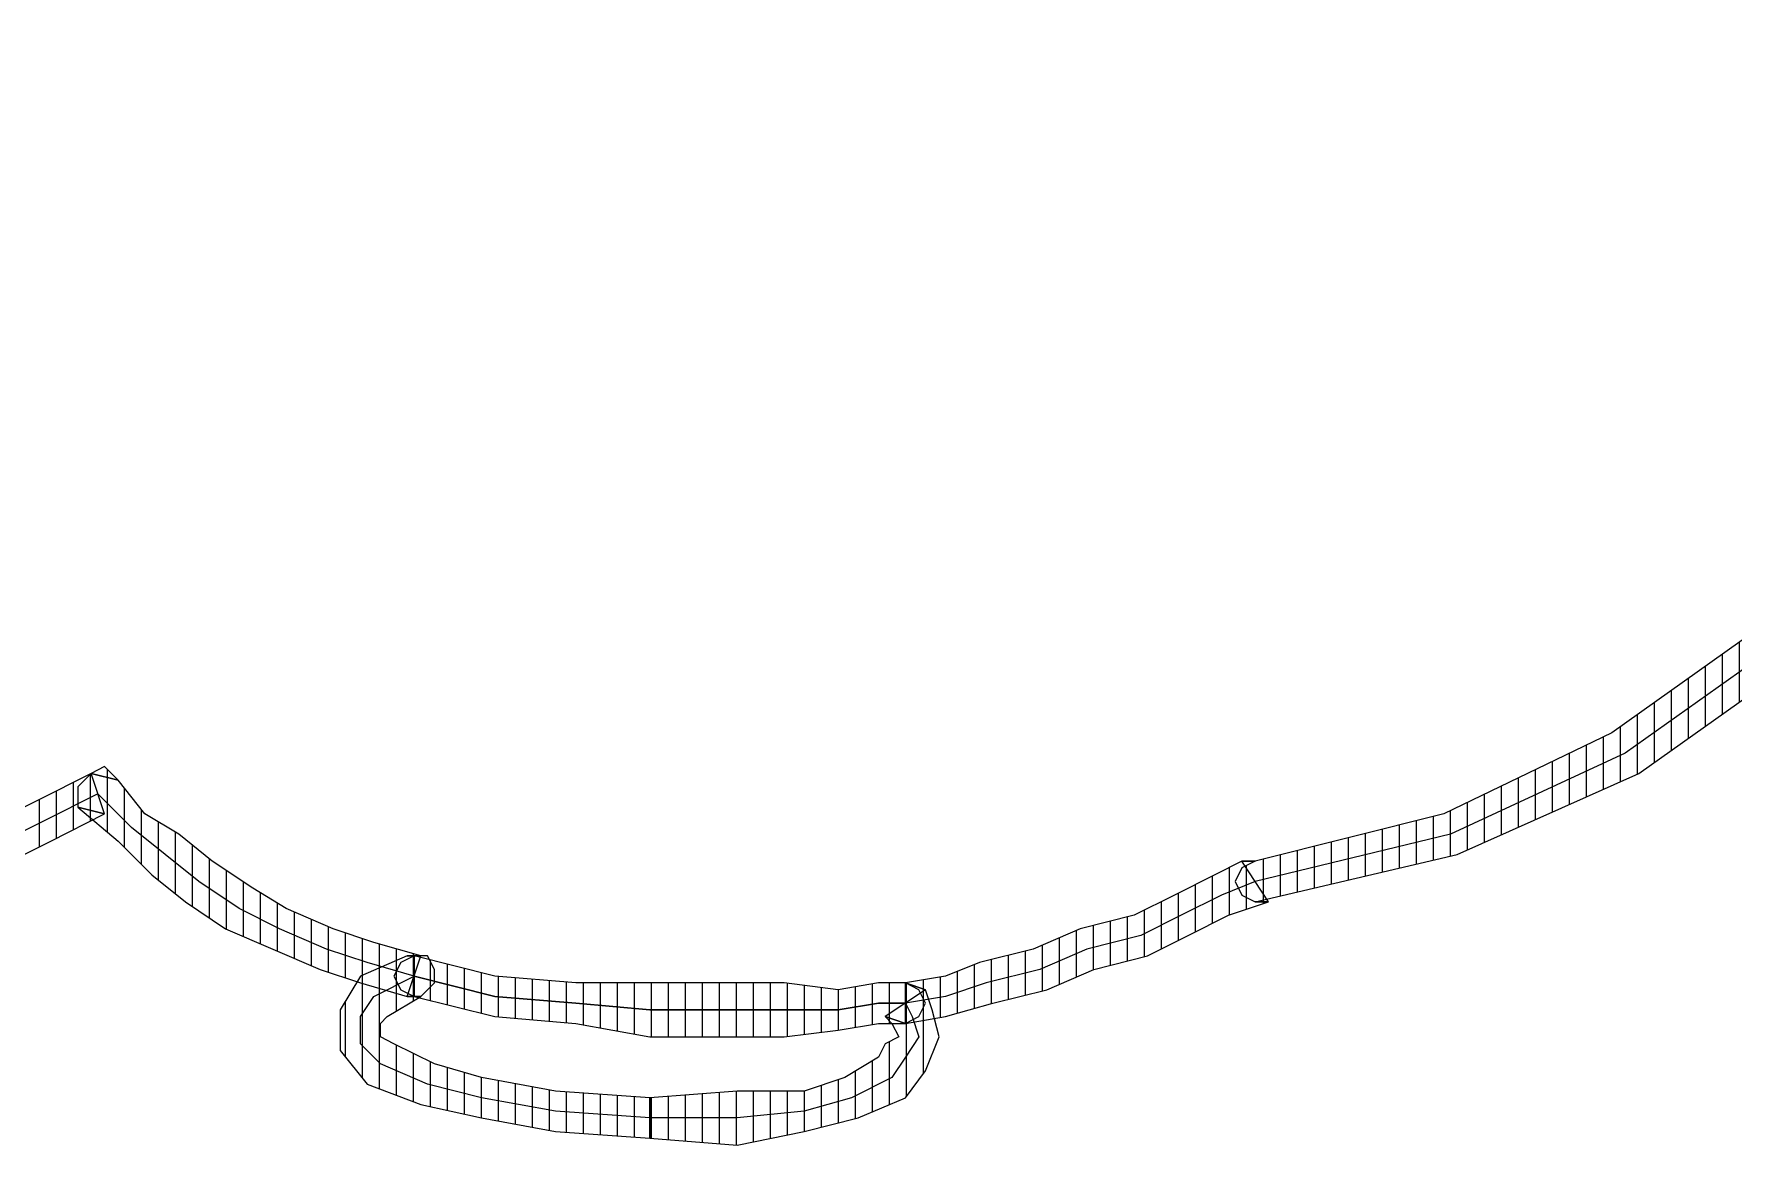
# Model space of a CAD drawing. Header units: millimetres. Extents: x 11489 to 12006, y 36725 to 37730.
# Drawn here: x 11602.11 to 11614.6, y 37422.55 to 37430.72 of the extents above; entities that cross this region are included whole.
import ezdxf

# ---------------------------------------------------------------- set-up
doc = ezdxf.new("R2010")
doc.units = ezdxf.units.MM
doc.layers.add('OC-Mutfak_Ekipman', color=252, linetype='Continuous')
pattern_1 = [(360, (-19413.11011, 29189.02214), (1e-16, 0.125), [25])]

# ---------------------------------------------------------------- blocks, each defined once
blk = doc.blocks.new('A$C0b4f8896')
at = {"ltscale": 30}
h = blk.add_hatch(dxfattribs=at)
h.set_pattern_fill('DC_LINES', color=256, scale=0.1, style=0)
h.set_pattern_definition(pattern_1)
edge = h.paths.add_edge_path(flags=0)
edge.add_line((38.15, 54.274), (38.15, 54.176))
edge.add_line((38.15, 54.176), (37.802, 55.66))
edge.add_line((37.802, 55.66), (37.206, 56.995))
edge.add_line((37.206, 56.995), (36.362, 58.183))
edge.add_line((36.362, 58.183), (35.368, 59.173))
edge.add_line((35.368, 59.173), (34.325, 60.063))
edge.add_line((34.325, 60.063), (33.282, 60.756))
edge.add_line((33.282, 60.756), (32.239, 61.25))
edge.add_line((32.239, 61.25), (31.394, 61.646))
edge.add_line((31.394, 61.646), (31.295, 61.35))
edge.add_line((31.295, 61.35), (32.139, 60.953))
edge.add_line((32.139, 60.953), (33.083, 60.459))
edge.add_line((33.083, 60.459), (34.126, 59.767))
edge.add_line((34.126, 59.767), (35.169, 58.975))
edge.add_line((35.169, 58.975), (36.063, 57.985))
edge.add_line((36.063, 57.985), (36.908, 56.798))
edge.add_line((36.908, 56.798), (37.504, 55.561))
edge.add_line((37.504, 55.561), (37.852, 54.176))
edge.add_line((37.852, 54.176), (37.852, 54.076))
edge.add_line((37.852, 54.076), (37.852, 54.176))
edge.add_line((37.852, 54.176), (37.901, 54.076))
edge.add_line((37.901, 54.076), (38.001, 54.027))
edge.add_line((38.001, 54.027), (38.1, 54.076))
edge.add_line((38.1, 54.076), (38.15, 54.176))
h = blk.add_hatch(dxfattribs=at)
h.set_pattern_fill('DC_LINES', color=256, scale=0.1, style=0)
h.set_pattern_definition(pattern_1)
edge = h.paths.add_edge_path(flags=0)
edge.add_line((39.044, 51.603), (38.994, 51.899))
edge.add_line((38.994, 51.899), (38.895, 52.246))
edge.add_line((38.895, 52.246), (38.796, 52.642))
edge.add_line((38.796, 52.642), (38.647, 52.988))
edge.add_line((38.647, 52.988), (38.547, 53.384))
edge.add_line((38.547, 53.384), (38.398, 53.681))
edge.add_line((38.398, 53.681), (38.249, 53.978))
edge.add_line((38.249, 53.978), (38.15, 54.274))
edge.add_line((38.15, 54.274), (37.852, 54.076))
edge.add_line((37.852, 54.076), (37.951, 53.879))
edge.add_line((37.951, 53.879), (38.1, 53.582))
edge.add_line((38.1, 53.582), (38.249, 53.285))
edge.add_line((38.249, 53.285), (38.349, 52.889))
edge.add_line((38.349, 52.889), (38.497, 52.543))
edge.add_line((38.497, 52.543), (38.597, 52.147))
edge.add_line((38.597, 52.147), (38.696, 51.899))
edge.add_line((38.696, 51.899), (38.746, 51.603))
h = blk.add_hatch(dxfattribs=at)
h.set_pattern_fill('DC_LINES', color=256, scale=0.1, style=0)
h.set_pattern_definition(pattern_1)
edge = h.paths.add_edge_path(flags=0)
edge.add_line((39.888, 49.723), (39.938, 50.366))
edge.add_line((39.938, 50.366), (39.839, 50.86))
edge.add_line((39.839, 50.86), (39.739, 51.257))
edge.add_line((39.739, 51.257), (39.59, 51.603))
edge.add_line((39.59, 51.603), (39.392, 51.751))
edge.add_line((39.392, 51.751), (39.143, 51.851))
edge.add_line((39.143, 51.851), (38.945, 51.801))
edge.add_line((38.945, 51.801), (38.796, 51.751))
edge.add_line((38.796, 51.751), (38.994, 51.454))
edge.add_line((38.994, 51.454), (39.044, 51.504))
edge.add_line((39.044, 51.504), (39.143, 51.554))
edge.add_line((39.143, 51.554), (39.193, 51.454))
edge.add_line((39.193, 51.454), (39.292, 51.405))
edge.add_line((39.292, 51.405), (39.441, 51.157))
edge.add_line((39.441, 51.157), (39.541, 50.86))
edge.add_line((39.541, 50.86), (39.541, 50.366))
edge.add_line((39.541, 50.366), (39.59, 49.723))
h = blk.add_hatch(dxfattribs=at)
h.set_pattern_fill('DC_LINES', color=256, scale=0.1, style=0)
h.set_pattern_definition(pattern_1)
edge = h.paths.add_edge_path(flags=0)
edge.add_line((38.796, 51.751), (38.746, 51.603))
edge.add_line((38.746, 51.603), (38.746, 51.405))
edge.add_line((38.746, 51.405), (38.796, 51.108))
edge.add_line((38.796, 51.108), (38.746, 50.712))
edge.add_line((38.746, 50.712), (38.746, 50.267))
edge.add_line((38.746, 50.267), (38.746, 49.723))
edge.add_line((38.746, 49.723), (38.746, 49.179))
edge.add_line((38.746, 49.179), (38.696, 48.585))
edge.add_line((38.696, 48.585), (38.547, 47.991))
edge.add_line((38.547, 47.991), (38.845, 47.991))
edge.add_line((38.845, 47.991), (38.994, 48.585))
edge.add_line((38.994, 48.585), (39.044, 49.179))
edge.add_line((39.044, 49.179), (39.143, 49.723))
edge.add_line((39.143, 49.723), (39.143, 50.267))
edge.add_line((39.143, 50.267), (39.143, 50.712))
edge.add_line((39.143, 50.712), (39.094, 51.108))
edge.add_line((39.094, 51.108), (39.044, 51.405))
edge.add_line((39.044, 51.405), (39.044, 51.603))
edge.add_line((39.044, 51.603), (38.994, 51.454))
edge.add_line((38.994, 51.454), (39.044, 51.603))
edge.add_line((39.044, 51.603), (38.994, 51.702))
edge.add_line((38.994, 51.702), (38.895, 51.751))
edge.add_line((38.895, 51.751), (38.796, 51.702))
edge.add_line((38.796, 51.702), (38.746, 51.603))
h = blk.add_hatch(dxfattribs=at)
h.set_pattern_fill('DC_LINES', color=256, scale=0.1, style=0)
h.set_pattern_definition(pattern_1)
edge = h.paths.add_edge_path(flags=0)
edge.add_line((38.845, 47.941), (38.845, 47.991))
edge.add_line((38.845, 47.991), (38.994, 48.585))
edge.add_line((38.994, 48.585), (39.044, 49.179))
edge.add_line((39.044, 49.179), (39.143, 49.723))
edge.add_line((39.143, 49.723), (39.143, 50.267))
edge.add_line((39.143, 50.267), (39.143, 50.712))
edge.add_line((39.143, 50.712), (39.094, 51.108))
edge.add_line((39.094, 51.108), (39.044, 51.405))
edge.add_line((39.044, 51.405), (39.044, 51.603))
edge.add_line((39.044, 51.603), (38.746, 51.603))
edge.add_line((38.746, 51.603), (38.746, 51.405))
edge.add_line((38.746, 51.405), (38.796, 51.108))
edge.add_line((38.796, 51.108), (38.746, 50.712))
edge.add_line((38.746, 50.712), (38.746, 50.267))
edge.add_line((38.746, 50.267), (38.746, 49.723))
edge.add_line((38.746, 49.723), (38.746, 49.179))
edge.add_line((38.746, 49.179), (38.696, 48.585))
edge.add_line((38.696, 48.585), (38.547, 47.991))
edge.add_line((38.547, 47.991), (38.547, 48.041))
edge.add_line((38.547, 48.041), (38.547, 47.991))
edge.add_line((38.547, 47.991), (38.597, 47.893))
edge.add_line((38.597, 47.893), (38.696, 47.843))
edge.add_line((38.696, 47.843), (38.796, 47.893))
edge.add_line((38.796, 47.893), (38.845, 47.991))
h = blk.add_hatch(dxfattribs=at)
h.set_pattern_fill('DC_LINES', color=256, scale=0.1, style=0)
h.set_pattern_definition(pattern_1)
edge = h.paths.add_edge_path(flags=0)
edge.add_line((38.547, 47.991), (38.547, 47.941))
edge.add_line((38.547, 47.941), (38.696, 47.596))
edge.add_line((38.696, 47.596), (38.945, 47.447))
edge.add_line((38.945, 47.447), (39.243, 47.447))
edge.add_line((39.243, 47.447), (39.491, 47.645))
edge.add_line((39.491, 47.645), (39.64, 48.041))
edge.add_line((39.64, 48.041), (39.739, 48.486))
edge.add_line((39.739, 48.486), (39.839, 49.03))
edge.add_line((39.839, 49.03), (39.888, 49.723))
edge.add_line((39.888, 49.723), (39.59, 49.723))
edge.add_line((39.59, 49.723), (39.541, 49.03))
edge.add_line((39.541, 49.03), (39.441, 48.486))
edge.add_line((39.441, 48.486), (39.342, 48.14))
edge.add_line((39.342, 48.14), (39.193, 47.843))
edge.add_line((39.193, 47.843), (39.143, 47.744))
edge.add_line((39.143, 47.744), (39.044, 47.744))
edge.add_line((39.044, 47.744), (38.994, 47.793))
edge.add_line((38.994, 47.793), (38.845, 48.041))
edge.add_line((38.845, 48.041), (38.845, 47.991))
edge.add_line((38.845, 47.991), (38.845, 48.041))
edge.add_line((38.845, 48.041), (38.746, 48.14))
edge.add_line((38.746, 48.14), (38.647, 48.14))
edge.add_line((38.647, 48.14), (38.547, 48.09))
edge.add_line((38.547, 48.09), (38.547, 47.941))
h = blk.add_hatch(dxfattribs=at)
h.set_pattern_fill('DC_LINES', color=256, scale=0.1, style=0)
h.set_pattern_definition(pattern_1)
edge = h.paths.add_edge_path(flags=0)
edge.add_line((37.504, 45.715), (37.454, 45.518))
edge.add_line((37.454, 45.518), (37.703, 45.814))
edge.add_line((37.703, 45.814), (37.951, 46.062))
edge.add_line((37.951, 46.062), (38.15, 46.309))
edge.add_line((38.15, 46.309), (38.349, 46.605))
edge.add_line((38.349, 46.605), (38.497, 46.952))
edge.add_line((38.497, 46.952), (38.647, 47.299))
edge.add_line((38.647, 47.299), (38.746, 47.596))
edge.add_line((38.746, 47.596), (38.845, 47.941))
edge.add_line((38.845, 47.941), (38.547, 48.041))
edge.add_line((38.547, 48.041), (38.448, 47.694))
edge.add_line((38.448, 47.694), (38.349, 47.397))
edge.add_line((38.349, 47.397), (38.2, 47.051))
edge.add_line((38.2, 47.051), (38.05, 46.804))
edge.add_line((38.05, 46.804), (37.852, 46.507))
edge.add_line((37.852, 46.507), (37.653, 46.26))
edge.add_line((37.653, 46.26), (37.504, 46.012))
edge.add_line((37.504, 46.012), (37.256, 45.814))
edge.add_line((37.256, 45.814), (37.206, 45.616))
edge.add_line((37.206, 45.616), (37.256, 45.814))
edge.add_line((37.256, 45.814), (37.156, 45.715))
edge.add_line((37.156, 45.715), (37.206, 45.616))
edge.add_line((37.206, 45.616), (37.305, 45.518))
edge.add_line((37.305, 45.518), (37.454, 45.518))
h = blk.add_hatch(dxfattribs=at)
h.set_pattern_fill('DC_LINES', color=256, scale=0.1, style=0)
h.set_pattern_definition(pattern_1)
edge = h.paths.add_edge_path(flags=0)
edge.add_line((38.15, 42.45), (38.2, 42.45))
edge.add_line((38.2, 42.45), (38.349, 42.796))
edge.add_line((38.349, 42.796), (38.448, 43.192))
edge.add_line((38.448, 43.192), (38.349, 43.588))
edge.add_line((38.349, 43.588), (38.249, 44.033))
edge.add_line((38.249, 44.033), (38.1, 44.479))
edge.add_line((38.1, 44.479), (37.901, 44.924))
edge.add_line((37.901, 44.924), (37.703, 45.319))
edge.add_line((37.703, 45.319), (37.504, 45.715))
edge.add_line((37.504, 45.715), (37.206, 45.616))
edge.add_line((37.206, 45.616), (37.405, 45.221))
edge.add_line((37.405, 45.221), (37.603, 44.824))
edge.add_line((37.603, 44.824), (37.802, 44.38))
edge.add_line((37.802, 44.38), (37.951, 43.935))
edge.add_line((37.951, 43.935), (38.05, 43.588))
edge.add_line((38.05, 43.588), (38.05, 43.192))
edge.add_line((38.05, 43.192), (38.05, 42.896))
edge.add_line((38.05, 42.896), (37.901, 42.647))
edge.add_line((37.901, 42.647), (37.951, 42.647))
for p, q in [((37.206, 56.995), (36.362, 58.183)), ((36.063, 57.985), (36.908, 56.798)), ((36.213, 58.084), (37.057, 56.896)), ((37.802, 55.66), (37.206, 56.995)), ((37.057, 56.896), (37.653, 55.61)), ((36.908, 56.798), (37.504, 55.561)), ((37.653, 55.61), (38.001, 54.176)), ((38.15, 54.176), (37.802, 55.66)), ((37.504, 55.561), (37.852, 54.176)), ((38.15, 54.274), (37.852, 54.076)), ((38.249, 53.978), (38.15, 54.274)), ((38.15, 54.274), (38.15, 54.176)), ((38.15, 54.176), (38.15, 54.274)), ((38.15, 54.274), (38.15, 54.274)), ((37.852, 54.176), (37.852, 54.076)), ((37.852, 54.076), (37.852, 54.176)), ((37.852, 54.176), (37.901, 54.076)), ((38.001, 54.176), (38.1, 53.928)), ((38.1, 54.076), (38.15, 54.176)), ((37.852, 54.076), (37.951, 53.879)), ((37.901, 54.076), (38.001, 54.027)), ((38.001, 54.027), (38.1, 54.076)), ((38.398, 53.681), (38.249, 53.978)), ((37.951, 53.879), (38.1, 53.582)), ((38.1, 53.928), (38.249, 53.631)), ((38.249, 53.631), (38.398, 53.334)), ((38.547, 53.384), (38.398, 53.681)), ((38.1, 53.582), (38.249, 53.285)), ((38.647, 52.988), (38.547, 53.384)), ((38.249, 53.285), (38.349, 52.889)), ((38.398, 53.334), (38.497, 52.938)), ((38.796, 52.642), (38.647, 52.988)), ((38.349, 52.889), (38.497, 52.543)), ((38.497, 52.938), (38.647, 52.592)), ((38.895, 52.246), (38.796, 52.642)), ((38.497, 52.543), (38.597, 52.147)), ((38.647, 52.592), (38.746, 52.196)), ((38.994, 51.899), (38.895, 52.246)), ((38.597, 52.147), (38.696, 51.899)), ((38.746, 52.196), (38.845, 51.899)), ((38.696, 51.899), (38.746, 51.603)), ((38.845, 51.899), (38.895, 51.603)), ((39.143, 51.851), (38.945, 51.801)), ((39.044, 51.603), (38.994, 51.899)), ((39.392, 51.751), (39.143, 51.851)), ((38.796, 51.751), (38.746, 51.603)), ((38.746, 51.603), (38.796, 51.751)), ((38.945, 51.801), (38.796, 51.751)), ((38.796, 51.751), (38.994, 51.454)), ((38.895, 51.751), (38.796, 51.702)), ((38.796, 51.751), (38.796, 51.751)), ((38.994, 51.702), (38.895, 51.751)), ((39.59, 51.603), (39.392, 51.751)), ((38.796, 51.702), (38.746, 51.603)), ((38.746, 51.603), (38.746, 51.603)), ((38.746, 51.603), (39.044, 51.603)), ((38.746, 51.603), (38.746, 51.405)), ((39.044, 51.603), (38.746, 51.603)), ((38.746, 51.603), (38.746, 51.405)), ((38.895, 51.603), (38.994, 51.652)), ((38.895, 51.405), (38.895, 51.603)), ((38.895, 51.603), (38.895, 51.405)), ((38.994, 51.652), (39.143, 51.702)), ((39.044, 51.603), (38.994, 51.702)), ((39.044, 51.603), (38.994, 51.454)), ((38.994, 51.454), (39.044, 51.603)), ((39.044, 51.603), (39.044, 51.603)), ((39.044, 51.603), (39.044, 51.603)), ((39.044, 51.405), (39.044, 51.603)), ((39.044, 51.405), (39.044, 51.603)), ((39.143, 51.702), (39.292, 51.603)), ((39.292, 51.603), (39.441, 51.504)), ((39.739, 51.257), (39.59, 51.603)), ((38.994, 51.454), (39.044, 51.504)), ((39.044, 51.504), (39.143, 51.554)), ((39.143, 51.554), (39.193, 51.454)), ((39.441, 51.504), (39.59, 51.207)), ((38.746, 51.405), (38.796, 51.108)), ((38.746, 51.405), (38.796, 51.108)), ((38.945, 51.108), (38.895, 51.405)), ((38.895, 51.405), (38.945, 51.108)), ((39.094, 51.108), (39.044, 51.405)), ((39.094, 51.108), (39.044, 51.405)), ((39.193, 51.454), (39.292, 51.405)), ((39.292, 51.405), (39.441, 51.157)), ((39.839, 50.86), (39.739, 51.257)), ((38.796, 51.108), (38.746, 50.712)), ((38.796, 51.108), (38.746, 50.712)), ((38.945, 50.712), (38.945, 51.108)), ((38.945, 51.108), (38.945, 50.712)), ((39.143, 50.712), (39.094, 51.108)), ((39.143, 50.712), (39.094, 51.108)), ((39.441, 51.157), (39.541, 50.86)), ((39.59, 51.207), (39.69, 50.86)), ((39.541, 50.86), (39.541, 50.366)), ((39.69, 50.86), (39.739, 50.366)), ((39.938, 50.366), (39.839, 50.86)), ((38.746, 50.712), (38.746, 50.267)), ((38.746, 50.712), (38.746, 50.267)), ((38.945, 50.267), (38.945, 50.712)), ((38.945, 50.712), (38.945, 50.267)), ((39.143, 50.267), (39.143, 50.712)), ((39.143, 50.267), (39.143, 50.712)), ((39.541, 50.366), (39.59, 49.723)), ((39.739, 50.366), (39.739, 49.723)), ((39.888, 49.723), (39.938, 50.366)), ((38.746, 50.267), (38.746, 49.723)), ((38.746, 50.267), (38.746, 49.723)), ((38.945, 49.723), (38.945, 50.267)), ((38.945, 50.267), (38.945, 49.723)), ((39.143, 49.723), (39.143, 50.267)), ((39.143, 49.723), (39.143, 50.267)), ((38.746, 49.723), (38.746, 49.179)), ((38.746, 49.723), (38.746, 49.179)), ((38.895, 49.179), (38.945, 49.723)), ((38.945, 49.723), (38.895, 49.179)), ((39.044, 49.179), (39.143, 49.723)), ((39.044, 49.179), (39.143, 49.723)), ((39.59, 49.723), (39.541, 49.03)), ((39.59, 49.723), (39.59, 49.723)), ((39.59, 49.723), (39.888, 49.723)), ((39.888, 49.723), (39.59, 49.723)), ((39.739, 49.723), (39.69, 49.03)), ((39.839, 49.03), (39.888, 49.723)), ((39.888, 49.723), (39.888, 49.723)), ((39.888, 49.723), (39.888, 49.723)), ((38.746, 49.179), (38.696, 48.585)), ((38.746, 49.179), (38.696, 48.585)), ((38.845, 48.585), (38.895, 49.179)), ((38.895, 49.179), (38.845, 48.585)), ((38.994, 48.585), (39.044, 49.179)), ((38.994, 48.585), (39.044, 49.179)), ((39.541, 49.03), (39.441, 48.486)), ((39.69, 49.03), (39.59, 48.486)), ((39.739, 48.486), (39.839, 49.03)), ((38.696, 48.585), (38.547, 47.991)), ((38.696, 48.585), (38.547, 47.991)), ((38.696, 47.991), (38.845, 48.585)), ((38.845, 48.585), (38.696, 47.991)), ((38.845, 47.991), (38.994, 48.585)), ((38.845, 47.991), (38.994, 48.585)), ((39.441, 48.486), (39.342, 48.14)), ((39.59, 48.486), (39.491, 48.09)), ((39.64, 48.041), (39.739, 48.486)), ((38.647, 48.14), (38.547, 48.09)), ((38.746, 48.14), (38.647, 48.14)), ((38.845, 48.041), (38.746, 48.14)), ((39.342, 48.14), (39.193, 47.843)), ((38.547, 48.041), (38.448, 47.694)), ((38.547, 48.09), (38.547, 47.941)), ((38.845, 47.941), (38.547, 48.041)), ((38.547, 47.991), (38.547, 48.041)), ((38.547, 48.041), (38.547, 47.991)), ((38.547, 47.991), (38.845, 47.991)), ((38.547, 47.991), (38.597, 47.893)), ((38.547, 47.991), (38.547, 47.941)), ((38.547, 47.941), (38.547, 47.991)), ((38.547, 47.991), (38.547, 47.991)), ((38.696, 47.991), (38.597, 47.645)), ((38.845, 47.694), (38.696, 47.991)), ((38.696, 47.991), (38.696, 47.991)), ((38.696, 47.991), (38.696, 47.991)), ((38.796, 47.893), (38.845, 47.991)), ((38.994, 47.793), (38.845, 48.041)), ((38.845, 48.041), (38.845, 47.991)), ((38.845, 47.991), (38.845, 48.041)), ((38.845, 47.941), (38.845, 47.991)), ((38.845, 47.991), (38.845, 47.941)), ((39.491, 48.09), (39.342, 47.744)), ((39.491, 47.645), (39.64, 48.041)), ((38.547, 47.941), (38.696, 47.596)), ((38.597, 47.893), (38.696, 47.843)), ((38.696, 47.843), (38.796, 47.893)), ((38.746, 47.596), (38.845, 47.941)), ((38.845, 47.941), (38.845, 47.941)), ((39.044, 47.744), (38.994, 47.793)), ((39.143, 47.744), (39.044, 47.744)), ((39.193, 47.843), (39.143, 47.744)), ((39.342, 47.744), (39.193, 47.596)), ((38.448, 47.694), (38.349, 47.397)), ((38.597, 47.645), (38.497, 47.348)), ((38.647, 47.299), (38.746, 47.596)), ((38.696, 47.596), (38.945, 47.447)), ((38.994, 47.596), (38.845, 47.694)), ((39.193, 47.596), (38.994, 47.596)), ((39.243, 47.447), (39.491, 47.645)), ((38.349, 47.397), (38.2, 47.051)), ((38.497, 47.348), (38.349, 47.002)), ((38.945, 47.447), (39.243, 47.447)), ((38.497, 46.952), (38.647, 47.299)), ((38.2, 47.051), (38.05, 46.804)), ((38.349, 47.002), (38.2, 46.705)), ((38.349, 46.605), (38.497, 46.952)), ((38.05, 46.804), (37.852, 46.507)), ((38.2, 46.705), (38.001, 46.408)), ((38.15, 46.309), (38.349, 46.605)), ((37.852, 46.507), (37.653, 46.26)), ((38.001, 46.408), (37.802, 46.16)), ((37.653, 46.26), (37.504, 46.012)), ((37.951, 46.062), (38.15, 46.309)), ((37.802, 46.16), (37.603, 45.913)), ((37.504, 46.012), (37.256, 45.814)), ((37.703, 45.814), (37.951, 46.062)), ((37.603, 45.913), (37.355, 45.666)), ((37.256, 45.814), (37.156, 45.715)), ((37.256, 45.814), (37.206, 45.616)), ((37.206, 45.616), (37.256, 45.814)), ((37.454, 45.518), (37.703, 45.814)), ((37.156, 45.715), (37.206, 45.616)), ((37.504, 45.715), (37.206, 45.616)), ((37.206, 45.616), (37.305, 45.518)), ((37.206, 45.616), (37.405, 45.221)), ((37.355, 45.666), (37.554, 45.27)), ((37.504, 45.715), (37.454, 45.518)), ((37.454, 45.518), (37.504, 45.715)), ((37.504, 45.715), (37.504, 45.715)), ((37.703, 45.319), (37.504, 45.715)), ((37.305, 45.518), (37.454, 45.518)), ((37.554, 45.27), (37.752, 44.874)), ((37.901, 44.924), (37.703, 45.319)), ((37.405, 45.221), (37.603, 44.824))]:
    blk.add_line(p, q, dxfattribs=at)

msp = doc.modelspace()

# ---------------------------------------------------------------- block references
at = {"layer": 'OC-Mutfak_Ekipman', "linetype": 'Continuous', "rotation": 270}
msp.add_blockref('A$C0b4f8896', (11556.913, 37462.489), dxfattribs=at)

doc.saveas('drawing.dxf')
